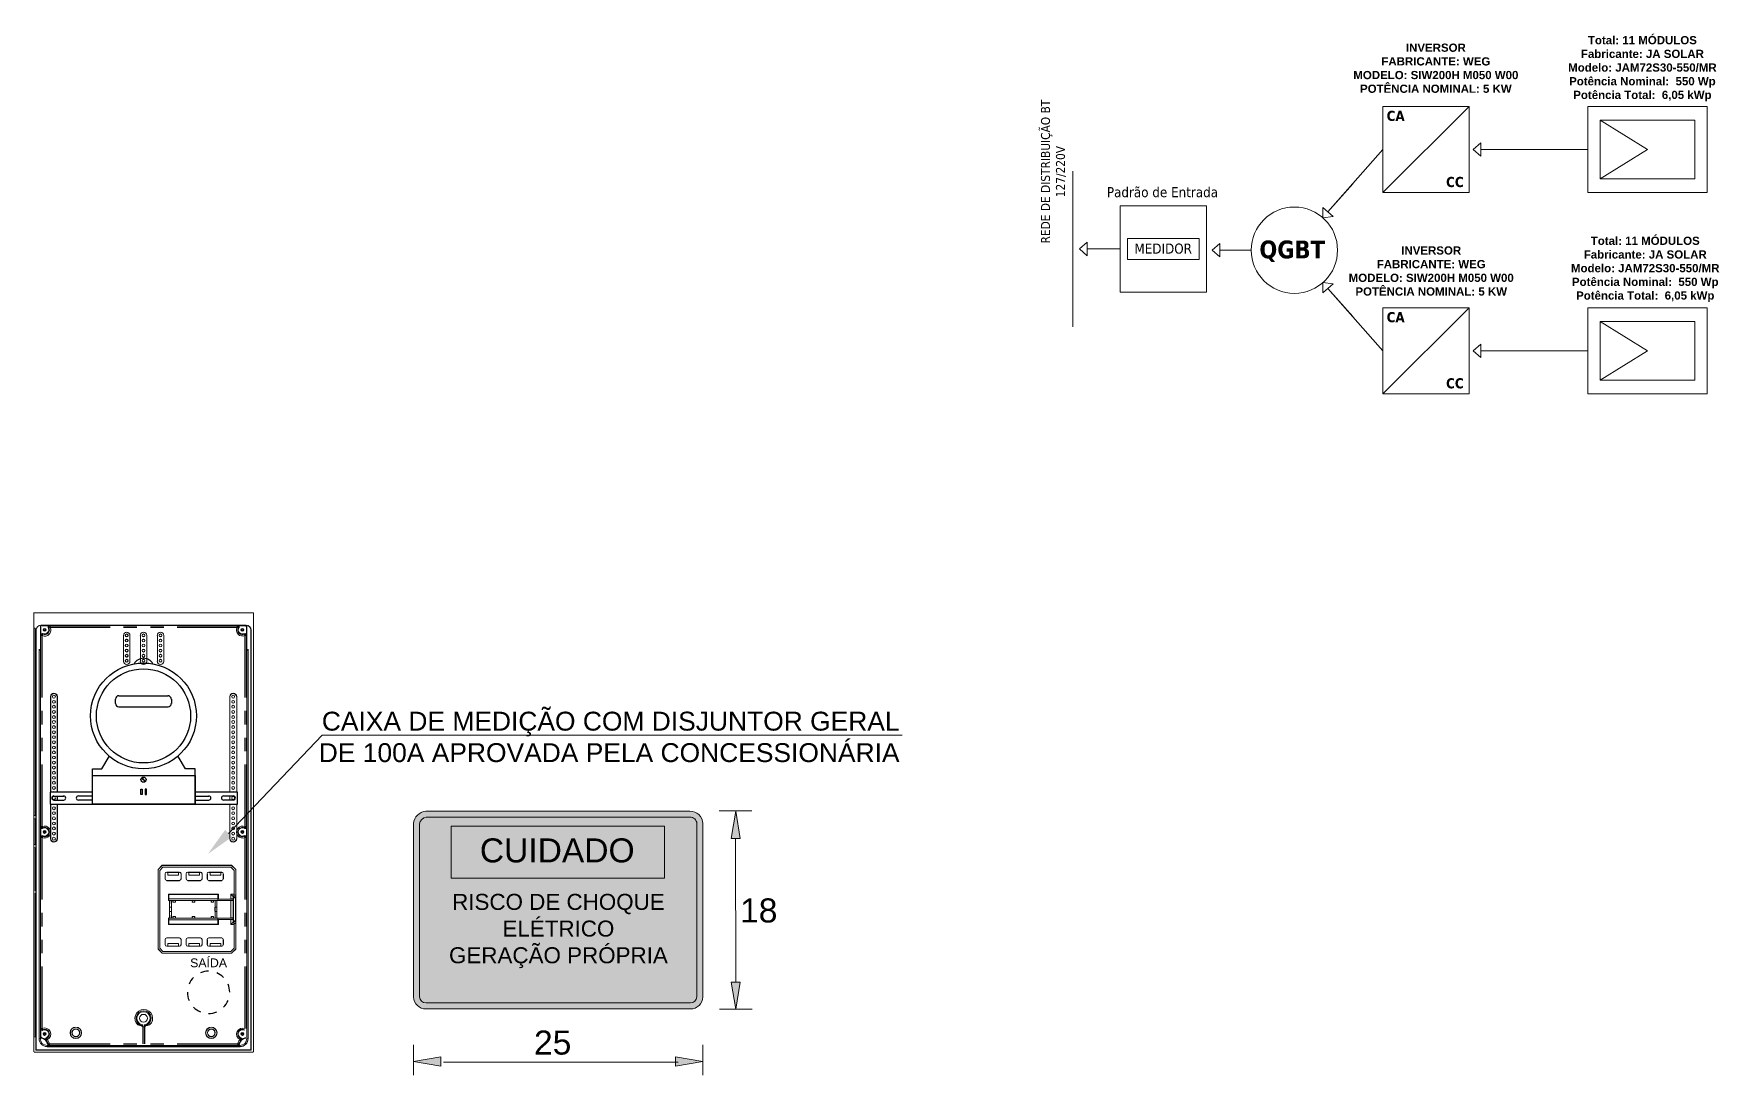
# Model space of a CAD drawing. Header units: millimetres. Extents: x 3949 to 6371, y -2050 to -943.
# Drawn here: x 6079.9 to 6370.7, y -2050.5 to -1870.6 of the extents above; entities that cross this region are included whole.
import ezdxf

# ---------------------------------------------------------------- set-up
doc = ezdxf.new("R2010")
doc.units = ezdxf.units.MM
doc.layers.add('DESENHO', color=7, linetype='Continuous', lineweight=0)
doc.layers.add('PADRÃO DE ENTRADA', color=7, linetype='Continuous', lineweight=0)
doc.styles.add('Annotative', font='arial.ttf')
doc.styles.add('ARIAL', font='arial.ttf')
doc.styles.add('PDF Arial', font='arial.ttf')
doc.styles.add('PDF TimesNewRomanPSMT', font='arial.ttf')
doc.styles.get("Standard").update_dxf_attribs({"font": 'arial.ttf'})

msp = doc.modelspace()

# ---------------------------------------------------------------- hatches: boundary and pattern name
at = {"layer": 'PADRÃO DE ENTRADA', "lineweight": 0}
h = msp.add_hatch(color=256, dxfattribs=at)
h.dxf.hatch_style = 1
edge = h.paths.add_edge_path()
edge.add_arc((6193.15, -2007.08), 2.19, 1.5279, 91.5282)
edge.add_line((6193.1, -2004.89), (6147.54, -2004.89))
edge.add_arc((6147.81, -2007.29), 2.42, 96.3973, 173.6024)
edge.add_line((6145.41, -2007.02), (6145.41, -2036.96))
edge.add_arc((6147.57, -2036.87), 2.16, 182.4237, 270.2616)
edge.add_line((6147.58, -2039.04), (6193.21, -2039.04))
edge.add_arc((6193.23, -2036.92), 2.12, 269.6245, 358.8061)
edge.add_line((6195.34, -2036.96), (6195.34, -2007.02))
at = {"layer": 'PADRÃO DE ENTRADA', "lineweight": 0, "true_color": 0xf1eb1f}
h = msp.add_hatch(color=2, dxfattribs=at)
h.dxf.hatch_style = 1
edge = h.paths.add_edge_path()
edge.add_arc((6193.15, -2007.08), 1.15, 2.1054, 92.1058)
edge.add_line((6193.11, -2005.92), (6147.61, -2005.92))
edge.add_arc((6147.81, -2007.29), 1.38, 98.4711, 171.5285)
edge.add_line((6146.45, -2007.08), (6146.45, -2036.94))
edge.add_arc((6147.57, -2036.87), 1.13, 183.3575, 270.3624)
edge.add_line((6147.58, -2038), (6193.22, -2038))
edge.add_arc((6193.23, -2036.92), 1.08, 269.4744, 358.3289)
edge.add_line((6194.31, -2036.95), (6194.31, -2007.03))
at = {"layer": 'PADRÃO DE ENTRADA', "lineweight": 0, "true_color": 0x000000}
h = msp.add_hatch(color=18, dxfattribs=at)
h.dxf.hatch_style = 1
h.paths.add_polyline_path([(6188.74, -2007.48), (6151.89, -2007.48), (6151.89, -2016.46), (6188.74, -2016.46)])

# ---------------------------------------------------------------- linework, layer by layer
at = {"layer": 'DESENHO'}
for p, q in [((6312.69, -1898.09), (6327.58, -1883.2)), ((6350.19, -1885.58), (6358.37, -1890.65)), ((6328.28, -1890.65), (6329.62, -1889.47)), ((6329.62, -1889.47), (6329.62, -1891.82)), ((6312.69, -1890.65), (6303.22, -1901.42)), ((6328.28, -1890.65), (6329.62, -1891.82)), ((6348.08, -1890.65), (6329.62, -1890.65)), ((6358.37, -1890.65), (6350.19, -1895.71)), ((6259.2, -1921.29), (6259.2, -1894.41)), ((6307.5, -1896.56), (6303.22, -1901.42)), ((6302.34, -1902.43), (6302.34, -1900.64)), ((6302.34, -1900.64), (6304.11, -1902.2)), ((6302.34, -1902.43), (6304.11, -1902.2)), ((6260.33, -1907.8), (6261.68, -1906.62)), ((6260.33, -1907.8), (6261.68, -1908.98)), ((6261.68, -1906.62), (6261.68, -1908.98)), ((6267.35, -1907.8), (6261.68, -1907.8)), ((6283.22, -1908.03), (6284.56, -1906.85)), ((6283.22, -1908.03), (6284.56, -1909.2)), ((6284.56, -1906.85), (6284.56, -1909.2)), ((6289.98, -1908.03), (6284.56, -1908.03)), ((6302.34, -1913.62), (6304.11, -1913.85)), ((6302.34, -1913.62), (6302.34, -1915.41)), ((6304.11, -1913.85), (6302.34, -1915.41)), ((6307.5, -1919.5), (6303.22, -1914.63)), ((6312.69, -1925.4), (6303.22, -1914.63)), ((6312.69, -1932.85), (6327.58, -1917.96)), ((6350.19, -1920.34), (6358.37, -1925.4)), ((6328.28, -1925.4), (6329.62, -1924.23)), ((6328.28, -1925.4), (6329.62, -1926.58)), ((6329.62, -1924.23), (6329.62, -1926.58)), ((6348.08, -1925.4), (6329.62, -1925.4)), ((6358.37, -1925.4), (6350.19, -1930.47))]:
    msp.add_line(p, q, dxfattribs=at)
for points in [[(6312.69, -1883.2), (6327.58, -1883.2), (6327.58, -1898.09), (6312.69, -1898.09)], [(6348.08, -1883.2), (6368.67, -1883.2), (6368.67, -1898.09), (6348.08, -1898.09)], [(6350.19, -1885.58), (6366.55, -1885.58), (6366.55, -1895.71), (6350.19, -1895.71)], [(6267.35, -1900.35), (6282.24, -1900.35), (6282.24, -1915.25), (6267.35, -1915.25)], [(6268.6, -1905.99), (6280.99, -1905.99), (6280.99, -1909.61), (6268.6, -1909.61)], [(6312.69, -1917.96), (6327.58, -1917.96), (6327.58, -1932.85), (6312.69, -1932.85)], [(6348.08, -1917.96), (6368.67, -1917.96), (6368.67, -1932.85), (6348.08, -1932.85)], [(6350.19, -1920.34), (6366.55, -1920.34), (6366.55, -1930.47), (6350.19, -1930.47)]]:
    msp.add_lwpolyline(points, close=True, dxfattribs=at)
msp.add_circle((6297.42, -1908.03), 7.45, dxfattribs=at)
at = {"layer": 'PADRÃO DE ENTRADA', "lineweight": 0}
for p, q in [((6113.5, -2008.72), (6129.66, -1991.79)), ((6129.66, -1991.79), (6229.76, -1991.79))]:
    msp.add_line(p, q, dxfattribs=at)
at = {"layer": 'PADRÃO DE ENTRADA', "lineweight": 15}
for p, q in [((6107.28, -2020.3), (6107.24, -2020.61)), ((6107.24, -2020.61), (6107.66, -2020.61)), ((6107.66, -2020.61), (6107.62, -2020.3)), ((6107.66, -2020.34), (6107.66, -2020.61)), ((6107.28, -2023.39), (6107.24, -2023.08)), ((6107.24, -2023.08), (6107.66, -2023.08)), ((6107.24, -2023.35), (6107.24, -2023.08)), ((6107.66, -2023.08), (6107.62, -2023.39)), ((6107.66, -2023.08), (6107.66, -2023.35))]:
    msp.add_line(p, q, dxfattribs=at)
for points in [[(6079.88, -1970.57, 0.414215), (6079.93, -1970.63, 0.414215), (6079.88, -1970.69)], [(6116.45, -1972.84), (6081.27, -1972.84, 0.414213), (6081.07, -1973.08)], [(6081.42, -2009.14), (6081.31, -2009.14), (6081.19, -2009.14), (6081.12, -2009.22), (6081.12, -2009.33), (6081.12, -2007.67), (6081.12, -2007.79), (6081.19, -2007.86), (6081.31, -2007.9), (6081.42, -2007.86, -1.671857), (6081.41, -2009.11)], [(6103.29, -2021.47, 0.011486), (6103.29, -2021.81, 0.011486), (6103.29, -2022.14)], [(6103.67, -2022.14, 0.011486), (6103.67, -2021.81, 0.011486), (6103.67, -2021.47)], [(6111.12, -2021.47, 0.011486), (6111.11, -2021.81, 0.011486), (6111.12, -2022.14)], [(6111.49, -2022.14, 0.011486), (6111.5, -2021.81, 0.011486), (6111.49, -2021.47)], [(6081.27, -2044.01), (6081.15, -2043.93), (6081.12, -2043.81), (6081.12, -2042.54), (6081.12, -2042.65), (6081.19, -2042.73), (6081.31, -2042.77), (6081.42, -2042.73, -1.055241), (6082.02, -2044.02)], [(6116.87, -2044.17, -0.414101), (6115.48, -2045.55), (6082.2, -2045.55)]]:
    msp.add_lwpolyline(points, format="xyb", dxfattribs=at)
for points in [[(6079.88, -1970.72), (6079.88, -2046.44)], [(6079.96, -1970.64), (6117.76, -1970.64)], [(6117.8, -2046.44), (6117.8, -1970.72), (6117.8, -2046.44)], [(6117.8, -1970.72), (6117.8, -2046.44)], [(6079.88, -2005.66), (6080.15, -2005.63), (6080.15, -1973.27), (6079.88, -1973.27)], [(6080.27, -1973.69), (6080.27, -2046.13)], [(6080.27, -1973.69), (6080.27, -1973.69)], [(6080.3, -1973.42), (6080.3, -2046.09)], [(6081.04, -1973.04), (6081.04, -1977.17)], [(6081.42, -1974.27), (6081.31, -1974.23), (6081.19, -1974.27), (6081.12, -1974.35), (6081.12, -1974.46), (6081.12, -1973.11)], [(6116.56, -1972.8), (6081.15, -1972.8)], [(6081.31, -1972.88), (6082.58, -1972.88), (6082.47, -1972.92), (6082.39, -1973), (6082.35, -1973.11), (6082.39, -1973.23)], [(6095.36, -1979.06), (6095.36, -1974.58)], [(6096.48, -1974.58), (6096.48, -1979.06)], [(6098.3, -1979.06), (6098.3, -1974.58)], [(6099.38, -1974.58), (6099.38, -1979.06)], [(6101.23, -1979.06), (6101.23, -1974.58)], [(6102.31, -1974.58), (6102.31, -1979.06)], [(6115.33, -1973.23), (6115.33, -1973.11), (6115.33, -1973), (6115.25, -1972.92), (6115.13, -1972.88), (6116.37, -1972.88)], [(6116.6, -1973.11), (6116.6, -1974.46), (6116.56, -1974.35), (6116.48, -1974.27), (6116.37, -1974.23), (6116.25, -1974.27)], [(6116.64, -1977.17), (6116.64, -1973.04)], [(6117.37, -1973.42), (6117.37, -2046.09), (6117.41, -2046.13), (6117.41, -1973.69)], [(6080.84, -1976.97), (6080.81, -1976.94), (6080.81, -2044.2)], [(6081.19, -2044.08), (6081.08, -2044.01), (6081.04, -2043.85), (6081.04, -2044.2), (6081.04, -1977.17), (6080.84, -1976.97), (6080.84, -2044.2)], [(6081.04, -1977.17), (6081.04, -1977.17)], [(6116.87, -1976.97), (6116.87, -1976.94), (6116.87, -2044.2), (6116.87, -1976.97), (6116.64, -1977.17), (6116.64, -2044.2)], [(6082.81, -2001.61), (6082.81, -1985.16), (6082.78, -1985.16), (6082.78, -2001.61)], [(6083.93, -2001.61), (6083.93, -1985.16), (6083.97, -1985.16), (6083.97, -2001.61)], [(6113.74, -1985.16), (6113.74, -1985.16)], [(6114.9, -1985.16), (6114.9, -1985.16)], [(6082.78, -2003.69), (6082.78, -2009.68), (6082.81, -2009.68), (6082.81, -2003.69)], [(6083.93, -2002.3), (6083.93, -2003)], [(6083.97, -2003.69), (6083.97, -2009.68), (6083.93, -2009.68), (6083.93, -2003.69)], [(6083.97, -2002.3), (6083.97, -2003)], [(6079.88, -2006.2), (6080.15, -2006.24), (6080.15, -2010.64), (6079.88, -2010.64)], [(6116.25, -2007.86), (6116.37, -2007.9), (6116.48, -2007.86), (6116.56, -2007.79), (6116.6, -2007.67), (6116.6, -2009.33), (6116.56, -2009.22), (6116.48, -2009.14), (6116.37, -2009.14), (6116.25, -2009.14)], [(6079.88, -2011.19), (6080.15, -2011.22), (6080.15, -2018.64)], [(6102.18, -2014.58), (6101.64, -2015.12), (6102.18, -2014.54)], [(6101.64, -2028.56), (6101.64, -2015.12), (6101.64, -2028.56)], [(6102.07, -2014.24), (6114.01, -2014.24), (6114.01, -2014.27), (6102.07, -2014.27)], [(6113.9, -2014.58), (6102.18, -2014.58), (6102.18, -2014.54), (6113.9, -2014.54)], [(6104.86, -2015.47), (6104.86, -2015.93), (6103.01, -2015.93), (6103.01, -2015.47)], [(6108.49, -2015.47), (6108.49, -2015.93), (6106.64, -2015.93), (6106.64, -2015.47)], [(6112.16, -2015.47), (6112.16, -2015.93), (6110.31, -2015.93), (6110.31, -2015.47)], [(6114.71, -2024), (6114.75, -2024), (6114.44, -2024), (6114.44, -2024.04), (6114.32, -2024.04), (6113.9, -2024.47), (6114.44, -2024.47), (6114.44, -2028.56), (6114.44, -2024.31), (6114.75, -2024.31), (6114.75, -2028.68), (6114.75, -2028.72), (6114.75, -2014.97), (6114.75, -2019.37), (6114.44, -2019.37), (6114.44, -2015.12), (6114.44, -2019.22), (6113.9, -2019.22)], [(6114.01, -2014.27), (6114.75, -2014.97), (6114.01, -2014.24)], [(6102.55, -2016.59), (6102.55, -2015.74), (6102.55, -2016.59)], [(6105.33, -2016.59), (6105.33, -2015.74), (6105.33, -2016.59)], [(6106.18, -2016.59), (6106.18, -2015.74), (6106.18, -2016.59)], [(6108.96, -2016.59), (6108.96, -2015.74), (6108.96, -2016.59)], [(6079.88, -2043.89), (6080.15, -2043.85), (6080.15, -2019.06)], [(6103.14, -2019.91), (6103.14, -2019.22), (6111.74, -2019.22), (6111.74, -2019.91)], [(6103.17, -2019.87), (6103.14, -2019.91), (6103.14, -2020.34), (6103.17, -2020.3), (6103.37, -2020.3), (6103.68, -2020.3), (6103.95, -2020.3), (6104.33, -2020.3), (6110.54, -2020.3), (6110.89, -2020.3), (6111.19, -2020.3), (6111.47, -2020.3), (6111.66, -2020.3), (6111.66, -2020.1), (6111.74, -2020.07), (6111.74, -2019.91), (6111.66, -2019.87)], [(6103.14, -2020.34), (6103.33, -2020.34), (6103.37, -2020.3), (6103.33, -2021.49), (6103.68, -2021.49), (6103.68, -2020.3), (6103.68, -2020.34), (6103.91, -2020.34), (6103.95, -2020.3), (6103.91, -2020.61), (6104.37, -2020.61), (6104.33, -2020.3), (6104.37, -2020.34), (6110.5, -2020.34), (6110.54, -2020.3), (6110.5, -2020.61), (6110.92, -2020.61)], [(6111.66, -2019.8), (6111.66, -2019.29), (6103.21, -2019.29), (6103.21, -2019.8)], [(6103.33, -2020.34), (6103.33, -2023.35), (6103.37, -2023.39), (6103.33, -2022.19), (6103.68, -2022.19), (6103.68, -2023.39), (6103.68, -2023.35), (6103.91, -2023.35), (6103.95, -2023.39), (6103.91, -2023.08), (6104.37, -2023.08), (6104.33, -2023.39), (6104.37, -2023.35), (6110.5, -2023.35), (6110.54, -2023.39), (6110.5, -2023.08), (6110.92, -2023.08), (6110.89, -2023.39), (6110.92, -2023.35), (6111.16, -2023.35), (6111.19, -2023.39), (6111.16, -2022.19), (6111.5, -2022.19), (6111.47, -2023.39), (6111.5, -2023.35), (6113.9, -2023.35), (6113.9, -2020.34), (6111.5, -2020.34), (6111.47, -2020.3), (6111.5, -2021.49), (6111.16, -2021.49), (6111.19, -2020.3), (6111.16, -2020.34), (6110.92, -2020.34)], [(6103.68, -2023.35), (6103.68, -2020.34)], [(6103.91, -2020.61), (6103.91, -2020.34)], [(6104.37, -2020.34), (6104.37, -2020.61)], [(6110.5, -2020.61), (6110.5, -2020.34)], [(6111.16, -2023.35), (6111.16, -2020.34)], [(6111.5, -2020.34), (6111.5, -2023.35)], [(6111.66, -2020.1), (6114.32, -2020.1)], [(6111.66, -2020.3), (6114.32, -2020.3)], [(6111.74, -2020.07), (6113.9, -2020.07), (6113.9, -2019.22), (6114.32, -2019.64), (6114.44, -2019.64), (6114.44, -2019.68), (6114.75, -2019.68), (6114.71, -2019.68)], [(6114.36, -2019.68), (6114.71, -2019.68), (6114.71, -2019.83), (6114.36, -2019.83), (6114.36, -2019.68), (6114.32, -2019.64), (6114.32, -2020.07), (6114.32, -2020.1), (6114.32, -2020.3), (6114.32, -2020.34), (6114.32, -2023.35), (6114.32, -2023.39), (6114.32, -2023.62), (6114.32, -2024.04), (6114.36, -2024), (6114.36, -2023.85), (6114.36, -2019.83)], [(6114.36, -2023.85), (6114.71, -2023.85), (6114.71, -2019.83)], [(6114.32, -2023.62), (6111.66, -2023.62), (6111.66, -2023.39), (6111.47, -2023.39), (6111.19, -2023.39), (6110.89, -2023.39), (6110.54, -2023.39), (6104.33, -2023.39), (6103.95, -2023.39), (6103.68, -2023.39), (6103.37, -2023.39), (6103.17, -2023.39), (6103.14, -2023.35), (6103.14, -2023.77), (6103.17, -2023.81)], [(6103.14, -2023.35), (6103.33, -2023.35)], [(6111.74, -2023.77), (6111.74, -2024.47), (6103.14, -2024.47), (6103.14, -2023.77)], [(6103.21, -2023.89), (6103.21, -2024.39), (6103.21, -2023.66), (6111.66, -2023.66), (6111.66, -2024.39), (6111.66, -2023.89)], [(6111.66, -2024.39), (6103.21, -2024.39), (6111.66, -2024.39)], [(6103.91, -2023.35), (6103.91, -2023.08)], [(6104.37, -2023.08), (6104.37, -2023.35)], [(6110.5, -2023.35), (6110.5, -2023.08)], [(6110.92, -2023.08), (6110.92, -2023.35)], [(6111.66, -2023.39), (6114.32, -2023.39)], [(6111.66, -2023.81), (6111.74, -2023.77), (6111.74, -2023.62)], [(6113.9, -2024.47), (6113.9, -2023.62)], [(6114.71, -2023.85), (6114.71, -2024), (6114.36, -2024)], [(6102.55, -2027.09), (6102.55, -2027.09)], [(6102.55, -2027.94), (6102.55, -2027.09), (6102.55, -2027.94)], [(6102.85, -2026.78), (6102.85, -2026.78)], [(6105.33, -2027.09), (6105.33, -2027.09)], [(6106.18, -2027.09), (6106.18, -2027.09)], [(6106.18, -2027.94), (6106.18, -2027.09), (6106.18, -2027.94)], [(6106.48, -2026.78), (6106.48, -2026.78)], [(6108.96, -2027.09), (6108.96, -2027.09)], [(6112.31, -2026.78), (6110.11, -2026.78), (6112.31, -2026.78)], [(6101.33, -2028.68), (6102.07, -2029.41), (6101.33, -2028.72)], [(6102.18, -2029.1), (6101.64, -2028.56), (6102.18, -2029.1)], [(6114.75, -2028.72), (6114.01, -2029.41), (6102.07, -2029.41)], [(6102.18, -2029.1), (6113.9, -2029.1), (6102.18, -2029.1)], [(6103.01, -2028.21), (6103.01, -2027.75), (6104.86, -2027.75), (6104.86, -2028.21)], [(6105.33, -2027.94), (6105.33, -2027.94)], [(6106.64, -2028.21), (6106.64, -2027.75), (6108.49, -2027.75), (6108.49, -2028.21)], [(6108.96, -2027.94), (6108.96, -2027.94)], [(6110.11, -2028.21), (6110.11, -2028.21)], [(6110.31, -2028.21), (6110.31, -2027.75), (6112.16, -2027.75), (6112.16, -2028.21)], [(6112.31, -2028.21), (6112.31, -2028.21)], [(6114.44, -2028.56), (6113.9, -2029.1), (6114.44, -2028.56)], [(6114.01, -2029.41), (6114.75, -2028.68)], [(6097.83, -2041.81), (6098.18, -2041.92), (6098.53, -2041.96), (6098.53, -2041.92), (6098.72, -2041.77), (6098.72, -2042.11)], [(6098.68, -2042.11), (6098.72, -2042.11), (6098.99, -2042.11), (6098.99, -2041.77), (6099.15, -2041.92), (6099.15, -2041.96), (6099.53, -2041.92), (6099.88, -2041.81)], [(6082.04, -2044.04), (6081.96, -2044.12), (6081.93, -2044.2), (6081.93, -2044.32), (6081.96, -2044.43)], [(6098.53, -2042), (6098.68, -2042.11), (6098.99, -2042.11), (6099.15, -2042)], [(6115.64, -2044.04), (6115.71, -2044.12), (6115.79, -2044.2), (6115.79, -2044.32), (6115.71, -2044.43)], [(6079.96, -2046.52), (6117.76, -2046.52)], [(6117.37, -2046.09), (6080.3, -2046.09), (6080.27, -2046.13), (6117.41, -2046.13)], [(6115.36, -2045.2), (6115.29, -2045.32), (6115.17, -2045.36), (6115.48, -2045.36), (6082.2, -2045.36), (6082.54, -2045.36), (6082.39, -2045.32), (6082.31, -2045.2)], [(6115.52, -2045.59), (6082.2, -2045.59)]]:
    msp.add_lwpolyline(points, dxfattribs=at)
for points in [[(6081.13, -1972.79, 0.414213), (6080.26, -1973.65, -0.414213)], [(6083.18, -2003.66, 0.467696), (6083.56, -2003.66, -0.416518)], [(6114.11, -2003.66, 0.467696), (6114.49, -2003.66, -0.416518)], [(6102.83, -2015.42, 0.414101), (6102.54, -2015.71, -0.414101)], [(6106.46, -2015.42, 0.414101), (6106.17, -2015.71, -0.414101)], [(6110.09, -2015.42, 0.414101), (6109.8, -2015.71, -0.414101)], [(6112.58, -2015.71, 0.414101), (6112.29, -2015.42, -0.414101)], [(6102.54, -2016.56, 0.414101), (6102.83, -2016.84, -0.414101)], [(6106.17, -2016.56, 0.414101), (6106.46, -2016.84, -0.414101)], [(6109.8, -2016.56, 0.414101), (6110.09, -2016.84, -0.414101)], [(6112.29, -2016.84, 0.414101), (6112.58, -2016.56, -0.414101)], [(6102.83, -2026.77, 0.414101), (6102.54, -2027.06, -0.414101)], [(6106.46, -2026.77, 0.414101), (6106.17, -2027.06, -0.414101)], [(6110.09, -2026.77, 0.414101), (6109.8, -2027.06, -0.414101)], [(6112.58, -2027.06, 0.414101), (6112.29, -2026.77, -0.414101)], [(6102.54, -2027.91, 0.414101), (6102.83, -2028.2, -0.414101)], [(6106.17, -2027.91, 0.414101), (6106.46, -2028.2, -0.414101)], [(6109.8, -2027.91, 0.414101), (6110.09, -2028.2, -0.414101)], [(6112.29, -2028.2, 0.414101), (6112.58, -2027.91, -0.414101)], [(6080.8, -2044.17, 0.414101), (6082.17, -2045.54, -0.414101)], [(6081, -2044.16, 0.41421), (6082.17, -2045.34, -0.41421)], [(6115.46, -2045.34, 0.41421), (6116.64, -2044.16, -0.41421)]]:
    msp.add_lwpolyline(points, format="xyb", close=True, dxfattribs=at)
at = {"layer": 'PADRÃO DE ENTRADA', "lineweight": 0}
for points in [[(6081.12, -1973.11), (6081.04, -1973.04)], [(6081.42, -1974.27), (6081.42, -1974.39), (6081.39, -1974.39), (6081.35, -1974.35), (6081.31, -1974.35), (6081.27, -1974.39), (6081.23, -1974.39), (6081.19, -1974.43), (6081.15, -1974.46), (6081.15, -1974.5), (6081.12, -1974.54), (6081.12, -1974.58), (6081.35, -1974.58), (6081.35, -1985.28)], [(6081.12, -1985.28), (6081.12, -1974.58), (6081.12, -1974.46)], [(6081.27, -1972.84), (6081.31, -1972.88)], [(6093.05, -1973.15), (6082.7, -1973.15), (6082.7, -1972.92), (6082.66, -1972.92), (6082.62, -1972.92), (6082.58, -1972.96), (6082.54, -1972.96), (6082.51, -1973), (6082.51, -1973.04), (6082.47, -1973.07), (6082.47, -1973.11), (6082.47, -1973.15), (6082.47, -1973.19), (6082.51, -1973.23), (6082.39, -1973.23)], [(6082.58, -1972.88), (6082.7, -1972.92), (6093.05, -1972.92)], [(6095.36, -1972.92), (6097.68, -1972.92)], [(6097.68, -1973.15), (6095.36, -1973.15)], [(6100, -1972.92), (6102.31, -1972.92)], [(6102.31, -1973.15), (6100, -1973.15)], [(6104.63, -1972.92), (6114.98, -1972.92), (6115.13, -1972.88)], [(6116.33, -1985.28), (6116.33, -1974.58), (6116.56, -1974.58), (6116.56, -1974.54), (6116.56, -1974.5), (6116.52, -1974.46), (6116.52, -1974.43), (6116.48, -1974.43), (6116.45, -1974.39), (6116.41, -1974.39), (6116.37, -1974.35), (6116.33, -1974.35), (6116.29, -1974.39), (6116.25, -1974.39), (6116.25, -1974.27)], [(6116.37, -1972.88), (6116.45, -1972.84)], [(6116.6, -1974.46), (6116.56, -1974.58), (6116.56, -1985.28)], [(6116.64, -1973.04), (6116.6, -1973.11)], [(6081.12, -1989.91), (6081.12, -1987.59)], [(6081.35, -1987.59), (6081.35, -1989.91)], [(6116.33, -1989.91), (6116.33, -1987.59)], [(6116.56, -1987.59), (6116.56, -1989.91)], [(6081.12, -1994.54), (6081.12, -1992.23)], [(6081.35, -1992.23), (6081.35, -1994.54)], [(6116.33, -1994.54), (6116.33, -1992.23)], [(6116.56, -1992.23), (6116.56, -1994.54)], [(6081.12, -2007.67), (6081.12, -2007.56), (6081.12, -1996.86)], [(6081.35, -1996.86), (6081.35, -2007.56), (6081.12, -2007.56), (6081.12, -2007.59), (6081.15, -2007.63), (6081.15, -2007.67), (6081.19, -2007.71), (6081.23, -2007.75), (6081.27, -2007.75), (6081.31, -2007.75), (6081.35, -2007.75), (6081.39, -2007.75), (6081.42, -2007.75), (6081.42, -2007.86)], [(6116.25, -2007.86), (6116.25, -2007.75), (6116.29, -2007.75), (6116.33, -2007.75), (6116.37, -2007.75), (6116.41, -2007.75), (6116.45, -2007.75), (6116.48, -2007.71), (6116.52, -2007.71), (6116.52, -2007.67), (6116.56, -2007.63), (6116.56, -2007.59), (6116.56, -2007.56), (6116.33, -2007.56), (6116.33, -1996.86)], [(6116.56, -1996.86), (6116.56, -2007.56), (6116.6, -2007.67)], [(6081.42, -2009.14), (6081.42, -2009.25), (6081.39, -2009.25), (6081.35, -2009.25), (6081.31, -2009.25), (6081.27, -2009.25), (6081.23, -2009.25), (6081.19, -2009.29), (6081.19, -2009.33), (6081.15, -2009.33), (6081.15, -2009.37), (6081.12, -2009.41), (6081.12, -2009.45), (6081.35, -2009.45), (6081.35, -2020.14)], [(6081.12, -2020.14), (6081.12, -2009.45), (6081.12, -2009.33)], [(6116.6, -2009.33), (6116.56, -2009.45), (6116.56, -2020.14)], [(6081.12, -2024.78), (6081.12, -2022.46)], [(6081.35, -2022.46), (6081.35, -2024.78)], [(6116.33, -2024.78), (6116.33, -2022.46)], [(6116.56, -2022.46), (6116.56, -2024.78)], [(6081.12, -2029.41), (6081.12, -2027.09)], [(6081.35, -2027.09), (6081.35, -2029.41)], [(6116.33, -2029.41), (6116.33, -2027.09)], [(6116.56, -2027.09), (6116.56, -2029.41)], [(6081.12, -2042.54), (6081.12, -2042.42), (6081.12, -2031.73)], [(6081.35, -2031.73), (6081.35, -2042.42), (6081.12, -2042.42), (6081.12, -2042.46), (6081.15, -2042.5), (6081.15, -2042.54), (6081.19, -2042.58), (6081.19, -2042.62), (6081.23, -2042.62), (6081.27, -2042.62), (6081.31, -2042.65), (6081.35, -2042.65), (6081.39, -2042.65), (6081.42, -2042.62), (6081.42, -2042.73)], [(6116.56, -2031.73), (6116.56, -2042.42)], [(6080.81, -2044.2), (6080.84, -2044.2)], [(6081.04, -2043.85), (6081.12, -2043.81)], [(6081.04, -2044.2), (6081.04, -2044.2)], [(6081.27, -2044.01), (6081.27, -2044.04), (6081.19, -2044.08)], [(6082.31, -2045.2), (6082.39, -2045.09), (6082.43, -2045.13), (6082.43, -2045.16), (6082.47, -2045.2), (6082.51, -2045.24), (6082.54, -2045.24), (6082.58, -2045.28), (6082.62, -2045.28), (6082.62, -2045.05), (6082.58, -2045.05), (6082.54, -2045.09), (6082.51, -2045.09), (6082.47, -2045.09), (6082.43, -2045.09), (6082.39, -2045.09), (6082.31, -2044.89), (6082.2, -2044.66), (6082.04, -2044.47), (6081.96, -2044.43)], [(6104.63, -2045.05), (6115.09, -2045.05), (6115.13, -2045.05), (6115.17, -2045.09), (6115.21, -2045.09), (6115.25, -2045.09), (6115.29, -2045.09), (6115.29, -2045.13), (6115.25, -2045.16), (6115.25, -2045.2), (6115.21, -2045.24), (6115.17, -2045.24), (6115.13, -2045.28), (6115.09, -2045.28), (6115.09, -2045.05), (6115.17, -2044.78), (6115.29, -2044.55), (6115.48, -2044.32), (6115.48, -2044.35), (6115.52, -2044.39), (6115.56, -2044.39), (6115.6, -2044.43), (6115.64, -2044.47), (6115.67, -2044.43), (6115.67, -2044.39), (6115.67, -2044.35), (6115.67, -2044.32), (6115.67, -2044.28), (6115.67, -2044.24), (6115.64, -2044.2), (6115.64, -2044.16), (6115.6, -2044.16), (6115.56, -2044.12), (6115.64, -2044.04)], [(6115.71, -2044.43), (6115.64, -2044.47), (6115.48, -2044.66), (6115.36, -2044.89), (6115.29, -2045.09), (6115.36, -2045.2)], [(6082.2, -2045.36), (6082.2, -2045.36)], [(6082.2, -2045.55), (6082.2, -2045.59)], [(6082.54, -2045.36), (6082.62, -2045.28), (6093.05, -2045.28)], [(6095.36, -2045.05), (6097.68, -2045.05)], [(6097.68, -2045.28), (6095.36, -2045.28)], [(6100, -2045.05), (6102.31, -2045.05)], [(6102.31, -2045.28), (6100, -2045.28)], [(6104.63, -2045.28), (6115.09, -2045.28), (6115.17, -2045.36)], [(6115.48, -2045.36), (6115.48, -2045.36)], [(6115.52, -2045.59), (6115.48, -2045.55)]]:
    msp.add_lwpolyline(points, dxfattribs=at)
for points in [[(6082.51, -1973.23), (6082.54, -1973.23), (6082.54, -1973.19), (6082.58, -1973.19), (6082.62, -1973.19), (6082.66, -1973.15), (6082.7, -1973.15, -0.724436), (6081.35, -1974.58), (6081.35, -1974.54), (6081.39, -1974.5), (6081.39, -1974.46), (6081.42, -1974.43), (6081.42, -1974.39)], [(6115.33, -1973.23), (6115.17, -1973.23), (6115.21, -1973.19), (6115.21, -1973.15), (6115.21, -1973.11), (6115.21, -1973.07), (6115.21, -1973.04), (6115.17, -1973), (6115.13, -1972.96), (6115.09, -1972.96), (6115.06, -1972.92), (6115.02, -1972.92), (6114.98, -1972.92), (6114.98, -1973.15), (6115.02, -1973.15), (6115.06, -1973.19), (6115.09, -1973.19), (6115.13, -1973.19), (6115.17, -1973.23, 0.69971), (6116.25, -1974.39), (6116.25, -1974.43), (6116.29, -1974.43), (6116.29, -1974.46), (6116.29, -1974.5), (6116.33, -1974.54), (6116.33, -1974.58, -0.700957), (6114.98, -1973.15), (6104.63, -1973.15)], [(6116.33, -2020.14), (6116.33, -2009.45, -1.555767), (6116.33, -2007.56), (6116.33, -2007.59), (6116.29, -2007.63), (6116.29, -2007.67), (6116.25, -2007.71), (6116.25, -2007.75, 1.541167), (6116.25, -2009.25), (6116.25, -2009.29), (6116.29, -2009.33), (6116.29, -2009.37), (6116.33, -2009.41), (6116.33, -2009.45), (6116.56, -2009.45), (6116.56, -2009.41), (6116.56, -2009.37), (6116.52, -2009.33), (6116.48, -2009.29), (6116.45, -2009.25), (6116.41, -2009.25), (6116.37, -2009.25), (6116.33, -2009.25), (6116.29, -2009.25), (6116.25, -2009.25), (6116.25, -2009.14)], [(6116.25, -2042.62, 0.96917), (6115.56, -2044.12), (6115.56, -2044.16), (6115.52, -2044.2), (6115.52, -2044.24), (6115.48, -2044.28), (6115.48, -2044.32, -0.975434), (6116.33, -2042.42), (6116.33, -2031.73)], [(6082.04, -2044.04), (6082.12, -2044.12), (6082.08, -2044.16), (6082.04, -2044.2), (6082, -2044.24), (6082, -2044.28), (6082, -2044.32), (6082, -2044.35), (6082, -2044.39), (6082.04, -2044.43), (6082.04, -2044.47), (6082.08, -2044.47), (6082.08, -2044.43), (6082.12, -2044.43), (6082.12, -2044.39), (6082.16, -2044.39), (6082.2, -2044.35), (6082.23, -2044.32), (6082.2, -2044.28), (6082.2, -2044.24), (6082.16, -2044.2), (6082.16, -2044.16), (6082.12, -2044.16), (6082.12, -2044.12, 0.96917), (6081.42, -2042.62), (6081.42, -2042.58), (6081.39, -2042.54), (6081.39, -2042.5), (6081.35, -2042.46), (6081.35, -2042.42, -0.98486), (6082.23, -2044.32), (6082.39, -2044.55), (6082.51, -2044.78), (6082.62, -2045.05), (6093.05, -2045.05)]]:
    msp.add_lwpolyline(points, format="xyb", dxfattribs=at)
at = {"layer": 'PADRÃO DE ENTRADA', "lineweight": 25}
for points in [[(6093.97, -1986.32), (6093.97, -1985.58)], [(6094.59, -1984.97), (6103.05, -1984.97)], [(6103.67, -1985.58), (6103.67, -1986.32)], [(6103.05, -1986.94), (6094.59, -1986.94)], [(6090, -2003.69), (6090, -1997.59), (6091.62, -1997.59), (6092.89, -1995.47)], [(6107.72, -2003.69), (6107.72, -1997.59), (6106.06, -1997.59), (6104.78, -1995.43)], [(6098.49, -1999.22), (6099.15, -1999.83)], [(6098.57, -1999.14), (6099.19, -1999.79)], [(6090, -2001.61), (6082.7, -2001.61), (6082.7, -2003.69), (6115.02, -2003.69), (6115.02, -2001.61), (6107.72, -2001.61)], [(6083.39, -2002.3), (6085.05, -2002.3)], [(6083.39, -2003), (6085.05, -2003)], [(6090, -2002.3), (6087.6, -2002.3)], [(6090, -2003), (6087.6, -2003)], [(6107.72, -2002.3), (6110.11, -2002.3)], [(6107.72, -2003), (6110.11, -2003)], [(6114.32, -2002.3), (6112.66, -2002.3)], [(6114.32, -2003), (6112.66, -2003)], [(6098.68, -2042.11), (6098.68, -2045.05)], [(6098.99, -2042.11), (6098.99, -2045.05)]]:
    msp.add_lwpolyline(points, dxfattribs=at)
at = {"layer": 'PADRÃO DE ENTRADA', "lineweight": 15}
for points in [[(6113.74, -1985.16), (6113.74, -2001.61)], [(6114.9, -2001.61), (6114.9, -1985.16)], [(6113.74, -2002.3), (6113.74, -2003)], [(6113.74, -2009.68), (6113.74, -2003.69)], [(6114.9, -2009.68), (6114.9, -2003.69)], [(6101.33, -2028.68), (6101.33, -2028.72), (6101.33, -2014.97), (6102.07, -2014.24), (6102.07, -2014.27), (6101.33, -2014.97)], [(6105.06, -2015.43), (6102.85, -2015.43), (6102.85, -2015.47), (6102.93, -2015.47), (6103.01, -2015.47), (6104.86, -2015.47), (6104.98, -2015.47), (6105.02, -2015.47)], [(6108.68, -2015.43), (6106.48, -2015.43), (6106.48, -2015.47), (6106.56, -2015.47), (6106.64, -2015.47), (6108.49, -2015.47), (6108.61, -2015.47), (6108.65, -2015.47)], [(6112.31, -2015.43), (6110.11, -2015.43), (6110.11, -2015.47), (6110.19, -2015.47), (6110.31, -2015.47), (6112.16, -2015.47), (6112.24, -2015.47), (6112.31, -2015.47)], [(6113.9, -2014.58), (6113.9, -2014.54), (6114.44, -2015.12)], [(6102.85, -2016.86), (6102.85, -2016.9), (6105.06, -2016.9), (6105.02, -2016.86)], [(6106.48, -2016.86), (6106.48, -2016.9), (6108.68, -2016.9), (6108.65, -2016.86)], [(6109.8, -2015.74), (6109.8, -2016.59), (6109.84, -2016.59), (6109.84, -2015.74)], [(6110.11, -2016.86), (6110.11, -2016.9), (6112.31, -2016.9), (6112.31, -2016.86)], [(6112.62, -2016.59), (6112.62, -2015.74), (6112.58, -2015.74), (6112.58, -2016.59)], [(6103.21, -2019.29), (6111.66, -2019.29), (6111.66, -2020.03), (6103.21, -2020.03)], [(6110.92, -2020.61), (6110.89, -2020.3), (6110.92, -2020.34)], [(6105.06, -2026.78), (6102.85, -2026.78), (6105.02, -2026.78)], [(6105.33, -2027.94), (6105.33, -2027.09)], [(6108.68, -2026.78), (6106.48, -2026.78), (6108.65, -2026.78)], [(6108.96, -2027.94), (6108.96, -2027.09)], [(6109.84, -2027.94), (6109.84, -2027.09), (6109.8, -2027.09), (6109.8, -2027.94)], [(6112.62, -2027.09), (6112.58, -2027.09), (6112.58, -2027.94), (6112.62, -2027.94)], [(6102.85, -2028.21), (6105.06, -2028.21), (6105.02, -2028.21), (6104.98, -2028.21), (6104.86, -2028.21), (6103.01, -2028.21), (6102.93, -2028.21)], [(6106.48, -2028.21), (6108.68, -2028.21), (6108.65, -2028.21), (6108.61, -2028.21), (6108.49, -2028.21), (6106.64, -2028.21), (6106.56, -2028.21)], [(6110.11, -2028.21), (6112.31, -2028.21), (6112.24, -2028.21), (6112.16, -2028.21), (6110.31, -2028.21), (6110.19, -2028.21)], [(6079.96, -2046.52), (6117.76, -2046.52)], [(6079.96, -2046.52), (6117.76, -2046.52)]]:
    msp.add_lwpolyline(points, close=True, dxfattribs=at)
at = {"layer": 'PADRÃO DE ENTRADA', "lineweight": 25}
for points in [[(6090, -1998.75), (6107.72, -1998.75), (6107.72, -2003.69), (6090, -2003.69)], [(6098.38, -2001.11), (6098.57, -2001.11), (6098.57, -2002), (6098.38, -2002)], [(6099.34, -2001.11), (6099.11, -2001.11), (6099.11, -2002), (6099.34, -2002)]]:
    msp.add_lwpolyline(points, close=True, dxfattribs=at)
for points in [[(6083.37, -2002.25, 0.414214), (6083, -2002.62, 0.414214), (6083.37, -2002.98)], [(6085.03, -2002.98, 0.414214), (6085.4, -2002.62, 0.414214), (6085.03, -2002.25)], [(6087.58, -2002.25, 0.414214), (6087.21, -2002.62, 0.414214), (6087.58, -2002.98)], [(6110.09, -2002.98, 0.414214), (6110.46, -2002.62, 0.414214), (6110.09, -2002.25)], [(6112.64, -2002.25, 0.414214), (6112.27, -2002.62, 0.414214), (6112.64, -2002.98)], [(6114.3, -2002.98, 0.414214), (6114.67, -2002.62, 0.414214), (6114.3, -2002.25)]]:
    msp.add_lwpolyline(points, format="xyb", dxfattribs=at)
at = {"layer": 'PADRÃO DE ENTRADA', "lineweight": 0}
for points in [[(6195.34, -2007.02, 0.414215), (6193.1, -2004.89), (6147.54, -2004.89, 0.35022), (6145.41, -2007.02), (6145.41, -2036.96, 0.403204), (6147.58, -2039.04), (6193.21, -2039.04, 0.410037), (6195.34, -2036.96)], [(6194.31, -2007.03, 0.414216), (6193.11, -2005.92), (6147.61, -2005.92, 0.330028), (6146.45, -2007.08), (6146.45, -2036.94, 0.398984), (6147.58, -2038), (6193.22, -2038, 0.40837), (6194.31, -2036.95)], [(6081.35, -2009.45), (6081.35, -2009.41), (6081.39, -2009.37), (6081.39, -2009.33), (6081.42, -2009.33), (6081.42, -2009.29), (6081.42, -2009.25, 1.545983), (6081.42, -2007.75), (6081.42, -2007.71), (6081.42, -2007.67), (6081.39, -2007.67), (6081.39, -2007.63), (6081.35, -2007.59), (6081.35, -2007.56, -1.555767)]]:
    msp.add_lwpolyline(points, format="xyb", close=True, dxfattribs=at)
at = {"layer": 'PADRÃO DE ENTRADA', "color": 150, "lineweight": 0, "true_color": 0x007eff}
for points in [[(6198.18, -2004.82), (6203.82, -2004.82)], [(6200.98, -2009.61), (6201.01, -2034.4)], [(6198.19, -2039.07), (6203.83, -2039.07)], [(6145.41, -2045.26), (6145.41, -2050.5)], [(6195.34, -2045.26), (6195.34, -2050.5)], [(6191.07, -2048.21), (6150.58, -2048.21)]]:
    msp.add_lwpolyline(points, dxfattribs=at)
for points in [[(6201.76, -2009.61), (6200.21, -2009.61), (6201.01, -2004.89)], [(6201.76, -2034.4), (6200.21, -2034.4), (6201.01, -2039.07)], [(6150.13, -2047.33), (6150.13, -2048.94), (6145.41, -2048.14)], [(6190.62, -2047.33), (6190.62, -2048.94), (6195.34, -2048.14)]]:
    msp.add_lwpolyline(points, close=True, dxfattribs=at)
at = {"layer": 'PADRÃO DE ENTRADA', "lineweight": 0}
msp.add_lwpolyline([(6188.74, -2007.48), (6151.89, -2007.48), (6151.89, -2016.46), (6188.74, -2016.46)], close=True, dxfattribs=at)
at = {"layer": 'PADRÃO DE ENTRADA', "lineweight": 15}
for centre, radius in [((6081.75, -1973.58), 0.251), ((6081.75, -1973.58), 0.135), ((6095.92, -1974.54), 0.251), ((6095.92, -1974.54), 0.212), ((6098.82, -1974.54), 0.251), ((6098.82, -1974.54), 0.212), ((6101.75, -1974.54), 0.251), ((6101.75, -1974.54), 0.212), ((6115.88, -1973.58), 0.251), ((6115.88, -1973.58), 0.135), ((6095.92, -1975.43), 0.251), ((6095.92, -1976.28), 0.251), ((6095.92, -1977.17), 0.251), ((6095.92, -1978.06), 0.251), ((6095.92, -1975.43), 0.212), ((6095.92, -1976.28), 0.212), ((6095.92, -1977.17), 0.212), ((6095.92, -1978.06), 0.212), ((6098.82, -1975.43), 0.251), ((6098.82, -1976.28), 0.251), ((6098.82, -1977.17), 0.251), ((6098.82, -1978.06), 0.251), ((6098.82, -1975.43), 0.212), ((6098.82, -1976.28), 0.212), ((6098.82, -1977.17), 0.212), ((6098.82, -1978.06), 0.212), ((6101.75, -1975.43), 0.251), ((6101.75, -1976.28), 0.251), ((6101.75, -1977.17), 0.251), ((6101.75, -1978.06), 0.251), ((6101.75, -1975.43), 0.212), ((6101.75, -1976.28), 0.212), ((6101.75, -1977.17), 0.212), ((6101.75, -1978.06), 0.212), ((6095.92, -1978.91), 0.251), ((6095.92, -1978.91), 0.212), ((6098.82, -1978.91), 0.251), ((6098.82, -1978.91), 0.212), ((6101.75, -1978.91), 0.251), ((6101.75, -1978.91), 0.212), ((6083.37, -1985.12), 0.251), ((6083.37, -1985.12), 0.251), ((6083.37, -1986.01), 0.251), ((6083.37, -1986.01), 0.251), ((6083.37, -1986.86), 0.251), ((6083.37, -1986.86), 0.251), ((6114.3, -1985.12), 0.251), ((6114.3, -1985.12), 0.251), ((6114.3, -1986.01), 0.251), ((6114.3, -1986.01), 0.251), ((6114.3, -1986.86), 0.251), ((6114.3, -1986.86), 0.251), ((6083.37, -1987.75), 0.251), ((6083.37, -1987.75), 0.251), ((6083.37, -1988.64), 0.251), ((6083.37, -1988.64), 0.251), ((6083.37, -1989.49), 0.251), ((6083.37, -1989.49), 0.251), ((6114.3, -1987.75), 0.251), ((6114.3, -1987.75), 0.251), ((6114.3, -1988.64), 0.251), ((6114.3, -1988.64), 0.251), ((6114.3, -1989.49), 0.251), ((6114.3, -1989.49), 0.251), ((6083.37, -1990.37), 0.251), ((6083.37, -1990.37), 0.251), ((6083.37, -1991.26), 0.251), ((6083.37, -1991.26), 0.251), ((6083.37, -1992.11), 0.251), ((6083.37, -1992.11), 0.251), ((6114.3, -1990.37), 0.251), ((6114.3, -1990.37), 0.251), ((6114.3, -1991.26), 0.251), ((6114.3, -1991.26), 0.251), ((6114.3, -1992.11), 0.251), ((6114.3, -1992.11), 0.251), ((6083.37, -1993), 0.251), ((6083.37, -1993), 0.251), ((6083.37, -1993.89), 0.251), ((6083.37, -1993.89), 0.251), ((6083.37, -1994.74), 0.251), ((6083.37, -1994.74), 0.251), ((6114.3, -1993), 0.251), ((6114.3, -1993), 0.251), ((6114.3, -1993.89), 0.251), ((6114.3, -1993.89), 0.251), ((6114.3, -1994.74), 0.251), ((6114.3, -1994.74), 0.251), ((6083.37, -1995.63), 0.251), ((6083.37, -1995.63), 0.251), ((6083.37, -1996.51), 0.251), ((6083.37, -1996.51), 0.251), ((6083.37, -1997.36), 0.251), ((6083.37, -1997.36), 0.251), ((6083.37, -1998.25), 0.251), ((6083.37, -1998.25), 0.251), ((6114.3, -1995.63), 0.251), ((6114.3, -1995.63), 0.251), ((6114.3, -1996.51), 0.251), ((6114.3, -1996.51), 0.251), ((6114.3, -1997.36), 0.251), ((6114.3, -1997.36), 0.251), ((6114.3, -1998.25), 0.251), ((6114.3, -1998.25), 0.251), ((6083.37, -1999.14), 0.251), ((6083.37, -1999.14), 0.251), ((6083.37, -1999.99), 0.251), ((6083.37, -1999.99), 0.251), ((6083.37, -2000.88), 0.251), ((6083.37, -2000.88), 0.251), ((6114.3, -1999.14), 0.251), ((6114.3, -1999.14), 0.251), ((6114.3, -1999.99), 0.251), ((6114.3, -1999.99), 0.251), ((6114.3, -2000.88), 0.251), ((6114.3, -2000.88), 0.251), ((6083.37, -2002.62), 0.251), ((6083.37, -2002.62), 0.251), ((6114.3, -2002.62), 0.251), ((6114.3, -2002.62), 0.251), ((6083.37, -2004.39), 0.251), ((6083.37, -2004.39), 0.251), ((6083.37, -2005.24), 0.251), ((6083.37, -2005.24), 0.251), ((6083.37, -2006.13), 0.251), ((6083.37, -2006.13), 0.251), ((6083.37, -2007.02), 0.251), ((6083.37, -2007.02), 0.251), ((6114.3, -2004.39), 0.251), ((6114.3, -2004.39), 0.251), ((6114.3, -2005.24), 0.251), ((6114.3, -2005.24), 0.251), ((6114.3, -2006.13), 0.251), ((6114.3, -2006.13), 0.251), ((6114.3, -2007.02), 0.251), ((6114.3, -2007.02), 0.251), ((6081.75, -2008.48), 0.251), ((6081.75, -2008.48), 0.135), ((6083.37, -2007.87), 0.251), ((6083.37, -2007.87), 0.251), ((6083.37, -2008.76), 0.251), ((6083.37, -2008.76), 0.251), ((6083.37, -2009.64), 0.251), ((6083.37, -2009.64), 0.251), ((6114.3, -2007.87), 0.251), ((6114.3, -2007.87), 0.251), ((6114.3, -2008.76), 0.251), ((6114.3, -2008.76), 0.251), ((6114.3, -2009.64), 0.251), ((6114.3, -2009.64), 0.251), ((6115.88, -2008.48), 0.251), ((6115.88, -2008.48), 0.135), ((6098.82, -2040.65), 0.676), ((6098.82, -2040.65), 0.676), ((6081.75, -2043.35), 0.251), ((6081.75, -2043.35), 0.135), ((6087.15, -2043.16), 0.985), ((6087.15, -2043.16), 0.946), ((6087.15, -2043.16), 0.676), ((6087.15, -2043.16), 0.637), ((6110.52, -2043.16), 0.985), ((6110.52, -2043.16), 0.946), ((6110.52, -2043.16), 0.676), ((6110.52, -2043.16), 0.637), ((6115.88, -2043.35), 0.251), ((6115.88, -2043.35), 0.135)]:
    msp.add_circle(centre, radius, dxfattribs=at)
at = {"layer": 'PADRÃO DE ENTRADA', "lineweight": 25}
for centre, radius in [((6098.82, -1988.44), 9.13), ((6098.82, -1988.44), 8.13), ((6098.82, -1999.45), 0.444)]:
    msp.add_circle(centre, radius, dxfattribs=at)
at = {"layer": 'PADRÃO DE ENTRADA', "lineweight": 15}
for centre, radius, start, end in [((6079.93, -1970.68), 0.0579, 89.9999, 180.0001), ((6117.74, -1970.68), 0.0579, 359.9999, 90.0001), ((6117.74, -1970.69), 0.0579, 359.9999, 90.0001), ((6081.25, -1973), 0.212, 90.0001, 179.9999), ((6081.75, -1973.58), 0.83, 246.0937, 27.9929), ((6081.75, -1973.58), 0.714, 241.7703, 32.9427), ((6095.92, -1974.54), 0.56, 0, 180), ((6098.82, -1974.54), 0.56, 0, 180), ((6101.75, -1974.54), 0.56, 0, 180), ((6115.88, -1973.58), 0.714, 147.0573, 298.2297), ((6116.35, -1973.08), 0.212, 0.0001, 89.9999), ((6116.42, -1973), 0.212, 0.0001, 89.9999), ((6116.5, -1973.65), 0.869, 0, 90), ((6116.54, -1973.65), 0.869, 0, 90), ((6095.92, -1979.02), 0.56, 180, 360), ((6098.82, -1979.02), 0.56, 180, 360), ((6101.75, -1979.02), 0.56, 180, 360), ((6083.37, -1985.12), 0.599, 0, 180), ((6083.37, -1985.12), 0.56, 0, 180), ((6114.3, -1985.12), 0.599, 0, 180), ((6114.3, -1985.12), 0.56, 0, 180), ((6083.37, -2001.77), 0.251, 49.1968, 130.8032), ((6083.37, -2001.77), 0.251, 56.2665, 123.7335), ((6114.3, -2001.77), 0.251, 49.1968, 130.8032), ((6114.3, -2001.77), 0.251, 56.2665, 123.7335), ((6083.37, -2009.64), 0.599, 180, 360), ((6083.37, -2009.64), 0.56, 180, 360), ((6114.3, -2009.64), 0.599, 180, 360), ((6114.3, -2009.64), 0.56, 180, 360), ((6115.88, -2008.48), 0.714, 61.7704, 298.2296), ((6104.99, -2015.71), 0.29, 0.011, 89.989), ((6105.03, -2015.71), 0.29, 0.011, 89.989), ((6108.62, -2015.71), 0.29, 0.011, 89.989), ((6108.66, -2015.71), 0.29, 0.011, 89.989), ((6104.99, -2016.56), 0.29, 270.011, 359.989), ((6105.03, -2016.56), 0.29, 270.011, 359.989), ((6108.62, -2016.56), 0.29, 270.011, 359.989), ((6108.66, -2016.56), 0.29, 270.011, 359.989), ((6104.99, -2027.06), 0.29, 0.011, 89.989), ((6105.03, -2027.06), 0.29, 0.011, 89.989), ((6108.62, -2027.06), 0.29, 0.011, 89.989), ((6108.66, -2027.06), 0.29, 0.011, 89.989), ((6104.99, -2027.91), 0.29, 270.011, 359.989), ((6105.03, -2027.91), 0.29, 270.011, 359.989), ((6108.62, -2027.91), 0.29, 270.011, 359.989), ((6108.66, -2027.91), 0.29, 270.011, 359.989), ((6098.82, -2040.65), 1.14, 277.0916, 262.9084), ((6080.86, -2045.48), 1.45, 12.3928, 77.6072), ((6080.86, -2045.48), 1.53, 45.1154, 75.8274), ((6115.88, -2043.35), 0.714, 61.7701, 247.9287), ((6116.77, -2045.48), 1.45, 102.3928, 167.6072), ((6115.46, -2044.16), 1.37, 270.011, 359.989), ((6116.77, -2045.48), 1.53, 104.1726, 134.8846), ((6117.74, -2046.4), 0.0579, 269.9999, 0.0001)]:
    msp.add_arc(centre, radius, start, end, dxfattribs=at)
at = {"layer": 'PADRÃO DE ENTRADA', "lineweight": 25}
for centre, radius, start, end in [((6098.82, -1980.33), 1.83, 28.5973, 151.2049), ((6094.57, -1985.55), 0.599, 90, 180), ((6094.57, -1986.28), 0.599, 180, 270), ((6103.02, -1985.55), 0.599, 0, 90), ((6103.02, -1986.28), 0.599, 270, 360), ((6110.05, -2036.17), 3.65, 90, 112.5001), ((6110.05, -2036.17), 3.65, 44.9999, 67.5002), ((6110.05, -2036.17), 3.65, 134.9999, 157.5002), ((6110.05, -2036.17), 3.65, 0, 22.5001), ((6110.05, -2036.17), 3.65, 180, 202.5001), ((6110.05, -2036.17), 3.65, 224.9999, 247.5002), ((6110.05, -2036.17), 3.65, 314.9999, 337.5002), ((6110.05, -2036.17), 3.65, 270, 292.5001)]:
    msp.add_arc(centre, radius, start, end, dxfattribs=at)
at = {"layer": 'PADRÃO DE ENTRADA', "lineweight": 0}
for centre, radius, start, end in [((6098.86, -2040.67), 1.53, 311.9335, 228.0665), ((6098.85, -2040.65), 1.3, 283.233, 255.8899)]:
    msp.add_arc(centre, radius, start, end, dxfattribs=at)
at = {"layer": 'PADRÃO DE ENTRADA', "lineweight": 15}
for points in [[(6103.15, -2019.82), (6103.16, -2019.82), (6103.17, -2019.79), (6103.17, -2019.76)], [(6103.15, -2020.28), (6103.16, -2020.28), (6103.17, -2020.15), (6103.17, -2019.99)], [(6111.62, -2019.76), (6111.62, -2019.79), (6111.63, -2019.82), (6111.64, -2019.82)], [(6111.62, -2019.99), (6111.62, -2020.15), (6111.63, -2020.28), (6111.64, -2020.28)], [(6114.32, -2020.03), (6114.32, -2020.02), (6114.12, -2020.01), (6113.88, -2020.01)], [(6113.88, -2020.32), (6114.12, -2020.32), (6114.32, -2020.31), (6114.32, -2020.3)], [(6114.4, -2019.18), (6114.4, -2019.42), (6114.41, -2019.62), (6114.42, -2019.63)], [(6114.4, -2019.34), (6114.4, -2019.49), (6114.41, -2019.62), (6114.42, -2019.63)], [(6114.73, -2019.63), (6114.74, -2019.62), (6114.74, -2019.49), (6114.74, -2019.34)], [(6103.17, -2023.62), (6103.17, -2023.46), (6103.16, -2023.33), (6103.15, -2023.33)], [(6103.17, -2023.85), (6103.17, -2023.82), (6103.16, -2023.8), (6103.15, -2023.8)], [(6111.64, -2023.33), (6111.63, -2023.33), (6111.62, -2023.46), (6111.62, -2023.62)], [(6111.64, -2023.8), (6111.63, -2023.8), (6111.62, -2023.82), (6111.62, -2023.85)], [(6114.32, -2023.31), (6114.32, -2023.3), (6114.12, -2023.29), (6113.88, -2023.29)], [(6114.42, -2023.99), (6114.41, -2023.99), (6114.4, -2024.12), (6114.4, -2024.28)], [(6114.42, -2023.99), (6114.41, -2023.99), (6114.4, -2024.19), (6114.4, -2024.43)], [(6114.74, -2024.28), (6114.74, -2024.12), (6114.74, -2023.99), (6114.73, -2023.99)], [(6098.5, -2041.96), (6098.5, -2041.98), (6098.51, -2042), (6098.51, -2042)], [(6099.13, -2042), (6099.13, -2042), (6099.14, -2041.98), (6099.14, -2041.96)]]:
    msp.add_open_spline(points, degree=3, dxfattribs=at)
at = {"layer": 'PADRÃO DE ENTRADA', "color": 150, "lineweight": 0, "true_color": 0x007eff, "transparency": 33554559}
for points in [[(6201.76, -2009.61), (6200.21, -2009.61), (6201.01, -2004.89)], [(6201.76, -2034.4), (6200.21, -2034.4), (6201.01, -2039.07)], [(6150.13, -2047.33), (6150.13, -2048.94), (6145.41, -2048.14)], [(6190.62, -2047.33), (6190.62, -2048.94), (6195.34, -2048.14)]]:
    msp.add_solid(points, dxfattribs=at)
at = {"layer": 'PADRÃO DE ENTRADA', "color": 18, "lineweight": 0, "true_color": 0x000000, "transparency": 33554559}
msp.add_solid([(6114.1, -2009.33), (6109.92, -2012.3), (6112.91, -2008.12)], dxfattribs=at)

# ---------------------------------------------------------------- texts
at = {"color": 0, "lineweight": 0, "char_height": 1.4169, "width": 36.0656, "attachment_point": 9, "style": 'Annotative'}
for insert in [(6375.51, -1882.35, 991.55), (6376, -1916.99, 991.55)]:
    msp.add_mtext('\\pxqc,t12;{\\fArial|b1|i0|c0|p34;\\C256;Total: 11 MÓDULOS \\P\\ptz;Fabricante: JA SOLAR\\PModelo: JAM72S30-550/MR\\PPotência Nominal:  550 Wp\\PPotência Total:  6,05 kWp}', dxfattribs=dict(at, insert=insert))
at = {"layer": 'DESENHO', "lineweight": 0, "char_height": 1.4169, "attachment_point": 9, "style": 'Annotative'}
for s, insert in [('\\pxqc;{\\fArial|b1|i0|c0|p34;INVERSOR\\PFABRICANTE: WEG\\PMODELO: SIW200H M050 W00\\PPOTÊNCIA NOMINAL: 5 KW}', (6346.42, -1880.88)), ('\\pxqc;{\\fArial|b1|i0|c0|p34;INVERSOR\\PFABRICANTE: WEG\\PMODELO:^ISIW200H M050 W00\\PPOTÊNCIA NOMINAL: 5 KW}', (6345.62, -1915.89))]:
    msp.add_mtext_dynamic_manual_height_columns(s, width=49.1722, gutter_width=37.5, heights=[17.28], dxfattribs=dict(at, insert=insert))
at = {"layer": 'DESENHO', "lineweight": 0, "insert": (6255.86, -1906.87), "char_height": 1.5509, "attachment_point": 4, "rotation": 90}
msp.add_mtext('\\pxqc;{\\fTahoma|b0|i0|c0|p34;REDE DE DISTRIBUIÇÃO BT\\P127/220V}', dxfattribs=at)
at = {"layer": 'DESENHO', "lineweight": 0, "attachment_point": 4}
for s, insert, char_height in [('{\\fTahoma|b1|i0|c0|p34;CA}', (6313.34, -1884.85), 1.7486), ('{\\fTahoma|b1|i0|c0|p34;CC}', (6323.6, -1896.27), 1.7486), ('{\\fTahoma|b0|i0|c0|p34;Padrão de Entrada}', (6265.06, -1898.02), 1.7486), ('{\\fTahoma|b0|i0|c0|p34;MEDIDOR}', (6269.82, -1907.77), 1.7486), ('{\\fTahoma|b1|i0|c0|p34;QGBT}', (6291.38, -1908.21), 3.0791), ('{\\fTahoma|b1|i0|c0|p34;CA}', (6313.34, -1919.61), 1.7486), ('{\\fTahoma|b1|i0|c0|p34;CC}', (6323.6, -1931.03), 1.7486)]:
    msp.add_mtext(s, dxfattribs=dict(at, insert=insert, char_height=char_height))
at = {"layer": 'PADRÃO DE ENTRADA', "color": 7, "lineweight": 0, "insert": (6229.29, -1996.46), "char_height": 3.2603, "attachment_point": 9, "style": 'PDF Arial'}
msp.add_mtext('CAIXA DE MEDIÇÃO COM DISJUNTOR GERAL\\P DE 100A APROVADA PELA CONCESSIONÁRIA', dxfattribs=at)
at = {"layer": 'PADRÃO DE ENTRADA', "lineweight": 0, "attachment_point": 1}
for s, width, heights, insert, char_height, style in [('\\pxqc;{\\C2;\\c2092017;CUIDADO}', 36.6536, [1.57], (6151.89, -2009.59), 4.1466, 'PDF Arial'), ('\\pxqc;{\\H0.66667x;\\C256;\\c0;RISCO DE CHOQUE\\PELÉTRICO\\PGERAÇÃO PRÓPRIA\\H1.5x; }', 47.4759, [18.6], (6146.68, -2019.17), 4.1466, 'PDF Arial'), ('\\pxql;18', 67.37, [0], (6201.77, -2019.96), 4.147, 'ARIAL'), ('\\pxql;25', 67.37, [0], (6166.21, -2042.77), 4.147, 'ARIAL')]:
    msp.add_mtext_dynamic_manual_height_columns(s, width=width, gutter_width=198.67, heights=heights, dxfattribs=dict(at, insert=insert, char_height=char_height, style=style))
at = {"layer": 'PADRÃO DE ENTRADA', "insert": (6106.87, -2031.09), "char_height": 1.519, "attachment_point": 4, "style": 'PDF TimesNewRomanPSMT'}
msp.add_mtext('SAÍDA', dxfattribs=at)

doc.saveas('drawing.dxf')
